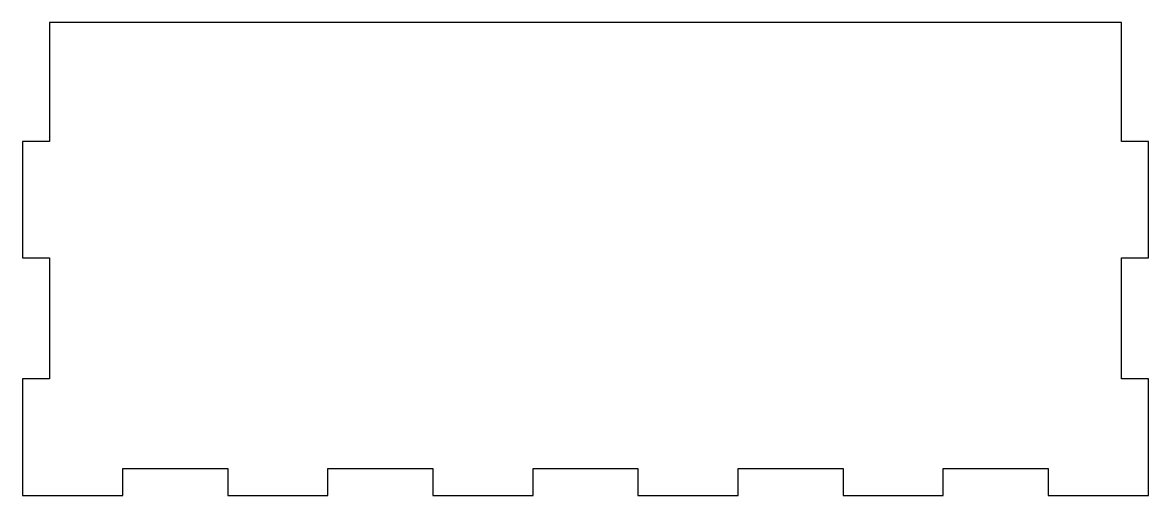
# Model space of a CAD drawing. Header units: millimetres. Extents: x 0 to 250, y 0 to 105.
import ezdxf

# ---------------------------------------------------------------- set-up
doc = ezdxf.new("R2010")
doc.units = ezdxf.units.MM
doc.layers.get('0').update_dxf_attribs({"linetype": 'CONTINUOUS'})

msp = doc.modelspace()

# ---------------------------------------------------------------- linework, layer by layer
msp.add_lwpolyline([(244, 52.75), (250, 52.75), (250, 78.62), (244, 78.62), (244, 105), (6, 105), (6, 78.62), (0, 78.62), (0, 52.75), (6, 52.75), (6, 25.87), (0, 25.87), (0, 0), (22.27, 0), (22.27, 6), (45.55, 6), (45.55, 0), (67.82, 0), (67.82, 6), (91.09, 6), (91.09, 0), (113.36, 0), (113.36, 6), (136.64, 6), (136.64, 0), (158.91, 0), (158.91, 6), (182.18, 6), (182.18, 0), (204.45, 0), (204.45, 6), (227.73, 6), (227.73, 0), (250, 0), (250, 25.87), (244, 25.87)], close=True)

doc.saveas('drawing.dxf')
